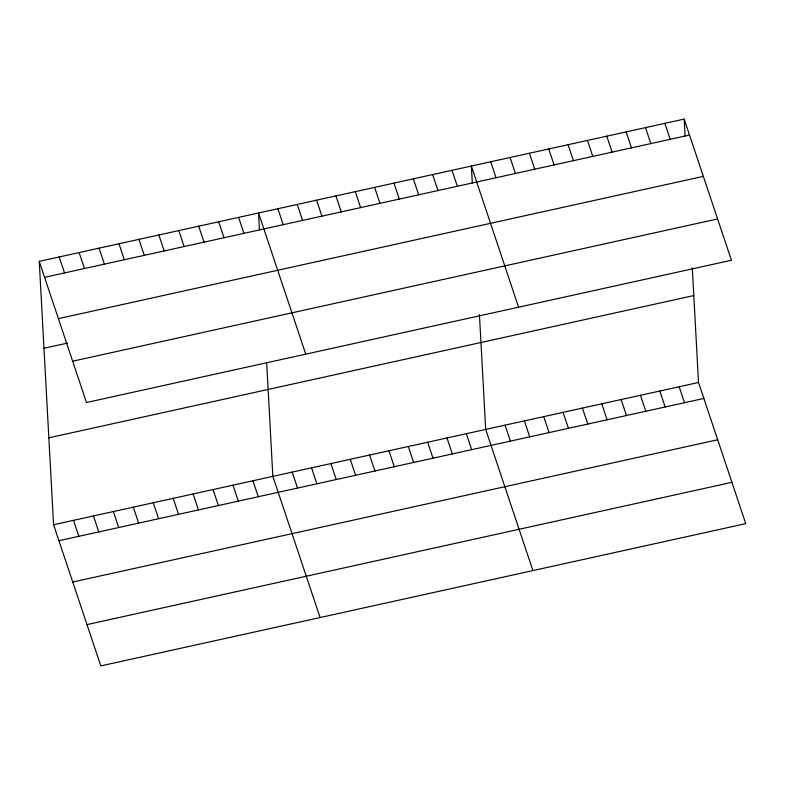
<?xml version="1.0" encoding="UTF-8"?>
<svg xmlns="http://www.w3.org/2000/svg" width="785" height="785" viewBox="0 0 785 785"><rect width="100%" height="100%" fill="white"/><g stroke="black" fill="none" stroke-linecap="round" stroke-linejoin="round"><path stroke-width="1.18" d="M39.25 261.356L684.186 119.094L731.424 260.257L86.478 402.519L39.25 261.356L53.576 524.743L100.814 665.906L745.75 523.644L698.522 382.481L692.272 267.656M44.588 277.321L689.534 135.059M58.414 318.641L703.36 176.37M43.98 348.275L67.431 343.104M72.662 361.208L717.598 218.936M48.847 437.824L693.793 295.562M53.576 524.743L698.522 382.481M58.924 540.708L703.86 398.446M72.74 582.028L717.686 439.767M86.988 624.595L731.924 482.333M664.846 123.363L670.184 139.328M645.496 127.631L650.834 143.596M626.145 131.9L631.483 147.865M606.795 136.168L612.143 152.133M679.172 386.75L684.51 402.715M587.445 140.436L592.793 156.401M659.822 391.018L665.16 406.983M568.105 144.705L573.442 160.67M640.472 395.287L645.819 411.252M548.754 148.973L554.092 164.938M621.121 399.555L626.469 415.52M529.404 153.232L534.752 169.207M601.781 403.824L607.119 419.789M510.054 157.5L515.402 173.475M582.431 408.092L587.769 424.057M490.703 161.769L496.051 177.744M563.081 412.361L568.418 428.325M518.591 307.2L471.363 166.037L472.285 182.974M543.73 416.629L549.078 432.594M452.013 170.306L457.351 186.271M524.38 420.888L529.728 436.862M432.663 174.574L438.01 190.539M505.04 425.156L510.378 441.131M413.312 178.843L418.66 194.808M532.917 570.587L485.689 429.424L479.439 314.599M393.972 183.111L399.31 199.076M466.339 433.693L471.677 449.658M374.622 187.38L379.96 203.344M446.989 437.961L452.337 453.926M355.271 191.648L360.609 207.613M427.639 442.23L432.986 458.195M335.921 195.916L341.269 211.881M408.298 446.498L413.636 462.463M316.571 200.185L321.919 216.15M388.948 450.767L394.286 466.732M297.23 204.453L302.568 220.418M369.598 455.035L374.945 471M277.88 208.722L283.218 224.687M350.247 459.303L355.595 475.268M305.757 354.153L258.53 212.99L259.452 229.917M330.897 463.572L336.245 479.537M238.591 217.386L243.939 233.351M311.557 467.84L316.895 483.805M218.662 221.782L224 237.747M292.206 472.109L297.544 488.074M198.723 226.178L204.071 242.143M320.094 617.54L272.856 476.377L266.733 363.867M178.794 230.574L184.132 246.539M252.927 480.773L258.265 496.738M158.855 234.97L164.202 250.945M232.988 485.169L238.326 501.134M138.925 239.366L144.263 255.341M213.049 489.565L218.397 505.53M118.986 243.772L124.334 259.737M193.12 493.961L198.458 509.926M99.057 248.168L104.395 264.133M173.181 498.357L178.529 514.332M79.118 252.564L84.466 268.529M153.252 502.763L158.59 518.728M59.189 256.96L64.527 272.925M133.313 507.159L138.66 523.124M113.383 511.555L118.721 527.52M93.444 515.951L98.792 531.916M73.515 520.347L78.853 536.312M684.186 119.094L685.109 136.021"/></g></svg>
